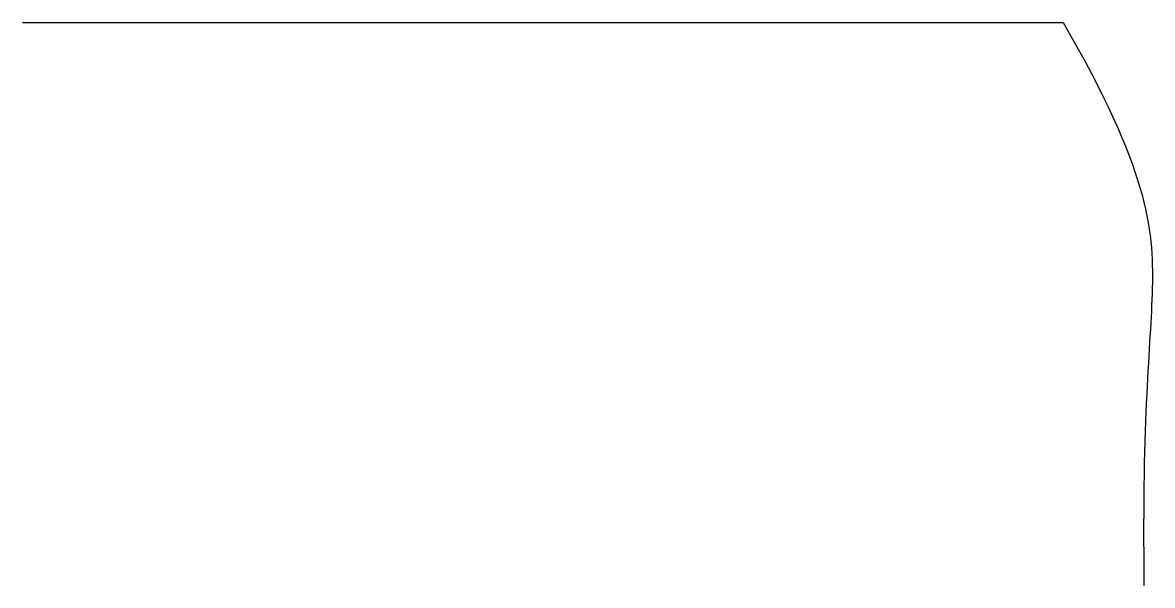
# Model space of a CAD drawing. Header units: metres. Extents: x -267983 to -259494, y 146083 to 150315.
import ezdxf

# ---------------------------------------------------------------- set-up
doc = ezdxf.new("R2010")
doc.units = ezdxf.units.M
doc.header["$LTSCALE"] = 15
doc.layers.get('0').update_dxf_attribs({"true_color": 0x000000})

msp = doc.modelspace()

# ---------------------------------------------------------------- linework, layer by layer
at = {"color": 0, "linetype": 'ByBlock', "lineweight": -2}
for points in [[(-267982.6, 150315.3), (-265376.3, 150315.3), (-262769.9, 150315.3), (-260163.5, 150315.3)], [(-260163.5, 150315.3), (-259530.4, 149214.3), (-259438.3, 148339), (-259574.7, 147384.9), (-259557.3, 146083.5)]]:
    msp.add_open_spline(points, degree=3, dxfattribs=at)

doc.saveas('drawing.dxf')
